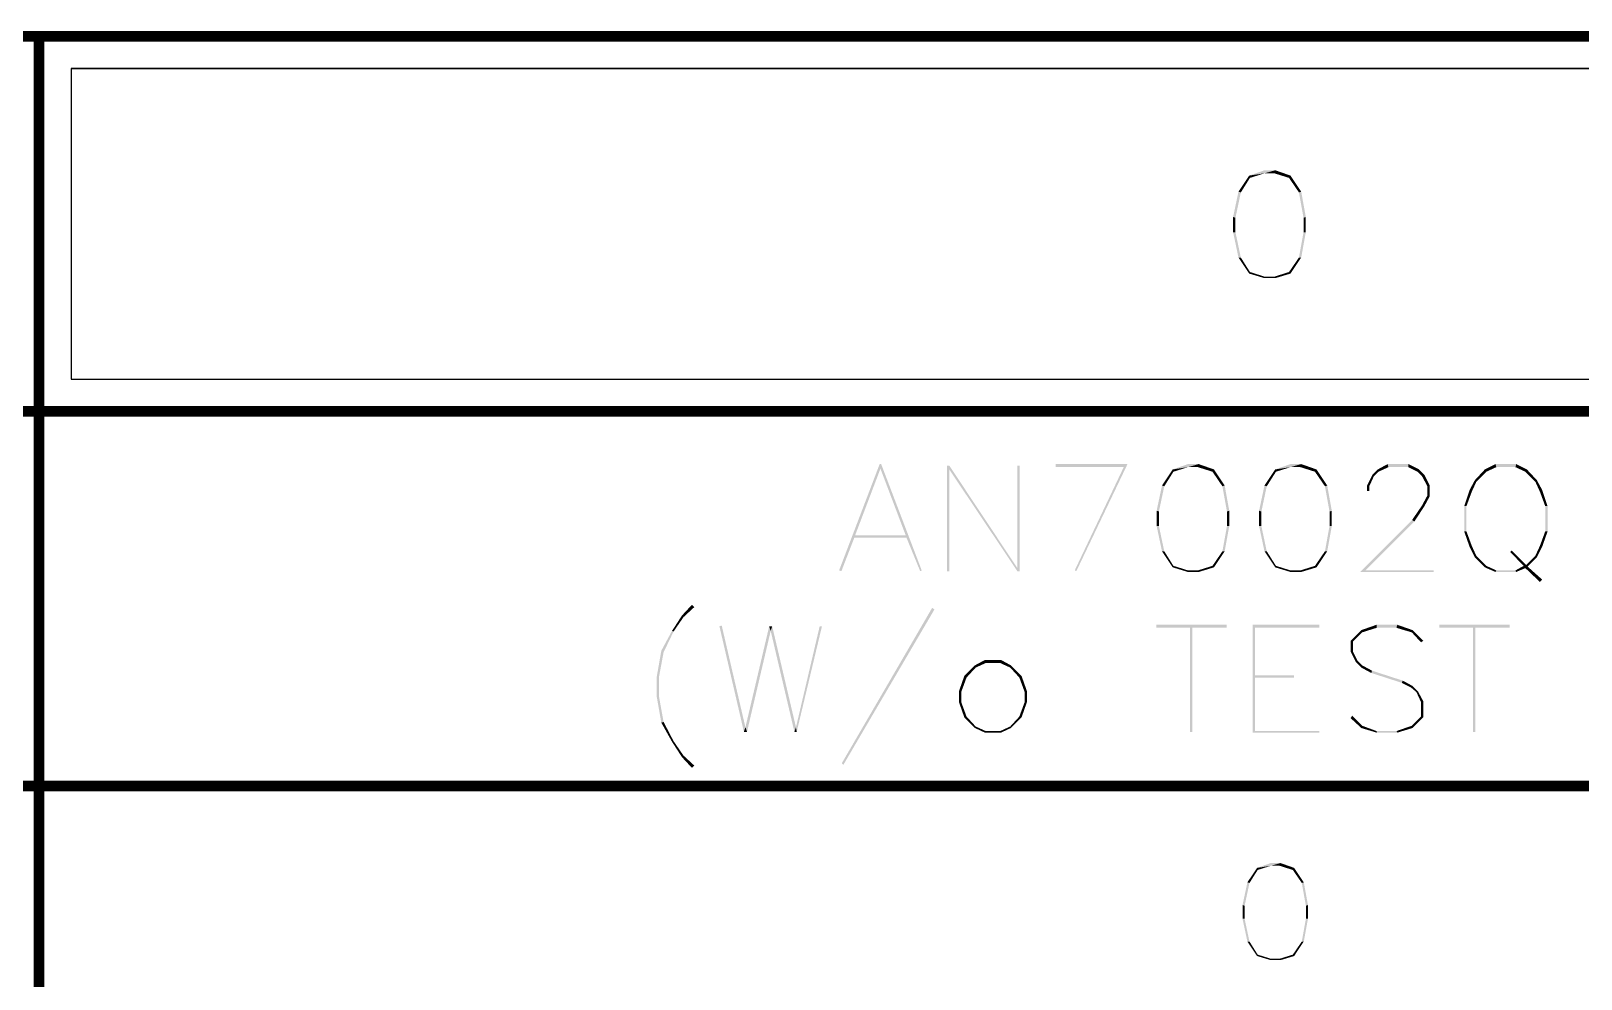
# Model space of a CAD drawing. Header units: millimetres. Extents: x 0 to 297, y 0 to 210.
# Drawn here: x 255.62 to 277.33, y 13.15 to 26.42 of the extents above; entities that cross this region are included whole.
import ezdxf

# ---------------------------------------------------------------- set-up
doc = ezdxf.new("R2010")
doc.units = ezdxf.units.MM
doc.header["$LTSCALE"] = 16.335
doc.layers.get('0').update_dxf_attribs({"linetype": 'CONTINUOUS'})

msp = doc.modelspace()

# ---------------------------------------------------------------- linework, layer by layer
at = {"color": 7, "linetype": 'Continuous'}
for p, q in [((255.756, 26.325), (291.756, 26.325)), ((255.756, 26.325), (255.756, 5.325)), ((256.184, 25.898), (291.284, 25.898)), ((256.184, 25.898), (256.184, 21.548)), ((291.284, 25.898), (256.184, 25.898)), ((256.184, 25.898), (256.184, 21.548)), ((256.184, 21.548), (291.284, 21.548)), ((256.184, 21.548), (291.284, 21.548)), ((255.721, 21.093), (291.721, 21.093)), ((255.721, 21.093), (255.721, 15.873)), ((255.756, 21.075), (291.756, 21.075)), ((255.721, 15.873), (291.721, 15.873)), ((255.739, 15.846), (291.739, 15.846)), ((255.739, 15.846), (255.739, 12.346)), ((255.756, 15.825), (291.756, 15.825))]:
    msp.add_line(p, q, dxfattribs=at)
at = {"color": 7, "linetype": 'Continuous', "const_width": 0.15}
for points in [[(179.434, 26.348), (291.734, 26.348)], [(255.734, 5.348), (255.734, 26.348)], [(243.734, 21.098), (291.734, 21.098)], [(179.434, 15.848), (291.734, 15.848)]]:
    msp.add_lwpolyline(points, dxfattribs=at)
at = {"color": 7, "linetype": 'Continuous'}
for points in [[(272.695, 24.366), (272.534, 24.173), (272.684, 24.398)], [(272.534, 24.173), (272.695, 24.366), (272.567, 24.162)], [(273.049, 24.473), (272.899, 24.43), (272.684, 24.398)], [(273.049, 24.473), (272.684, 24.398), (272.899, 24.473)], [(272.684, 24.398), (272.899, 24.43), (272.695, 24.366)], [(273.038, 24.43), (272.899, 24.43), (273.049, 24.473)], [(273.038, 24.43), (273.049, 24.473), (273.263, 24.398)], [(273.263, 24.398), (273.242, 24.366), (273.038, 24.43)], [(273.242, 24.366), (273.263, 24.398), (273.413, 24.173)], [(273.413, 24.173), (273.381, 24.162), (273.242, 24.366)], [(272.567, 24.162), (272.459, 23.819), (272.534, 24.173)], [(272.459, 23.819), (272.567, 24.162), (272.492, 23.808)], [(273.381, 24.162), (273.413, 24.173), (273.477, 23.819)], [(273.477, 23.819), (273.445, 23.808), (273.381, 24.162)], [(272.492, 23.808), (272.459, 23.605), (272.459, 23.819)], [(272.459, 23.605), (272.492, 23.808), (272.492, 23.605)], [(273.445, 23.605), (273.445, 23.808), (273.477, 23.819)], [(273.445, 23.605), (273.477, 23.819), (273.477, 23.605)], [(272.492, 23.605), (272.534, 23.251), (272.459, 23.605)], [(272.534, 23.251), (272.492, 23.605), (272.567, 23.251)], [(273.477, 23.605), (273.381, 23.251), (273.445, 23.605)], [(273.381, 23.251), (273.477, 23.605), (273.413, 23.251)], [(272.567, 23.251), (272.684, 23.026), (272.534, 23.251)], [(272.567, 23.251), (272.695, 23.048), (272.684, 23.026)], [(273.413, 23.251), (273.242, 23.048), (273.381, 23.251)], [(273.242, 23.048), (273.413, 23.251), (273.263, 23.026)], [(272.684, 23.026), (272.695, 23.048), (272.899, 22.983)], [(272.899, 22.983), (272.899, 22.962), (272.684, 23.026)], [(273.263, 23.026), (273.038, 22.983), (273.242, 23.048)], [(273.038, 22.983), (273.263, 23.026), (273.049, 22.962)], [(272.899, 22.983), (273.038, 22.983), (272.899, 22.962)], [(273.049, 22.962), (272.899, 22.962), (273.038, 22.983)], [(267.53, 20.358), (267.52, 20.294), (266.941, 18.869)], [(267.53, 20.358), (266.941, 18.869), (267.509, 20.358)], [(267.52, 20.294), (267.166, 19.362), (266.941, 18.869)], [(267.873, 19.362), (267.52, 20.294), (267.53, 20.358)], [(267.873, 19.362), (267.53, 20.358), (268.098, 18.869)], [(268.484, 20.337), (268.484, 20.283), (268.452, 18.858)], [(268.484, 20.337), (268.452, 18.858), (268.452, 20.337)], [(268.452, 18.858), (268.484, 20.283), (268.484, 18.858)], [(268.484, 20.283), (268.484, 20.337), (269.438, 18.901)], [(269.438, 18.901), (269.438, 18.858), (268.484, 20.283)], [(269.47, 20.337), (269.438, 18.901), (269.438, 20.337)], [(269.438, 18.858), (269.438, 18.901), (269.47, 20.337)], [(269.438, 18.858), (269.47, 20.337), (269.47, 18.858)], [(270.98, 20.358), (269.973, 20.315), (269.973, 20.358)], [(270.927, 20.315), (269.973, 20.315), (270.98, 20.358)], [(270.241, 18.869), (270.927, 20.315), (270.98, 20.358)], [(270.241, 18.869), (270.98, 20.358), (270.263, 18.858)], [(271.623, 20.251), (271.463, 20.058), (271.613, 20.283)], [(271.463, 20.058), (271.623, 20.251), (271.495, 20.047)], [(271.977, 20.358), (271.827, 20.315), (271.613, 20.283)], [(271.977, 20.358), (271.613, 20.283), (271.827, 20.358)], [(271.613, 20.283), (271.827, 20.315), (271.623, 20.251)], [(271.966, 20.315), (271.827, 20.315), (271.977, 20.358)], [(271.966, 20.315), (271.977, 20.358), (272.191, 20.283)], [(272.191, 20.283), (272.17, 20.251), (271.966, 20.315)], [(272.17, 20.251), (272.191, 20.283), (272.341, 20.058)], [(272.341, 20.058), (272.309, 20.047), (272.17, 20.251)], [(273.059, 20.251), (272.898, 20.058), (273.048, 20.283)], [(272.898, 20.058), (273.059, 20.251), (272.93, 20.047)], [(273.413, 20.358), (273.263, 20.315), (273.048, 20.283)], [(273.413, 20.358), (273.048, 20.283), (273.263, 20.358)], [(273.048, 20.283), (273.263, 20.315), (273.059, 20.251)], [(273.402, 20.315), (273.263, 20.315), (273.413, 20.358)], [(273.402, 20.315), (273.413, 20.358), (273.627, 20.283)], [(273.627, 20.283), (273.605, 20.251), (273.402, 20.315)], [(273.605, 20.251), (273.627, 20.283), (273.777, 20.058)], [(273.777, 20.058), (273.745, 20.047), (273.605, 20.251)], [(274.43, 20.187), (274.334, 20.058), (274.409, 20.208)], [(274.495, 20.251), (274.409, 20.208), (274.484, 20.283)], [(274.409, 20.208), (274.495, 20.251), (274.43, 20.187)], [(274.634, 20.315), (274.484, 20.283), (274.623, 20.358)], [(274.484, 20.283), (274.634, 20.315), (274.495, 20.251)], [(274.623, 20.358), (274.913, 20.358), (274.634, 20.315)], [(274.913, 20.315), (274.634, 20.315), (274.913, 20.358)], [(274.913, 20.315), (274.913, 20.358), (275.063, 20.283)], [(275.063, 20.283), (275.041, 20.251), (274.913, 20.315)], [(275.041, 20.251), (275.063, 20.283), (275.138, 20.208)], [(275.138, 20.208), (275.105, 20.187), (275.041, 20.251)], [(275.105, 20.187), (275.138, 20.208), (275.213, 20.058)], [(276.005, 20.251), (275.845, 20.133), (275.984, 20.283)], [(275.845, 20.133), (276.005, 20.251), (275.866, 20.112)], [(276.145, 20.315), (275.984, 20.283), (276.134, 20.358)], [(275.984, 20.283), (276.145, 20.315), (276.005, 20.251)], [(276.134, 20.358), (276.423, 20.358), (276.145, 20.315)], [(276.413, 20.315), (276.145, 20.315), (276.423, 20.358)], [(276.413, 20.315), (276.423, 20.358), (276.573, 20.283)], [(276.573, 20.283), (276.552, 20.251), (276.413, 20.315)], [(276.552, 20.251), (276.573, 20.283), (276.713, 20.133)], [(276.713, 20.133), (276.691, 20.112), (276.552, 20.251)], [(271.495, 20.047), (271.388, 19.704), (271.463, 20.058)], [(271.388, 19.704), (271.495, 20.047), (271.42, 19.694)], [(272.309, 20.047), (272.341, 20.058), (272.405, 19.704)], [(272.405, 19.704), (272.373, 19.694), (272.309, 20.047)], [(272.93, 20.047), (272.823, 19.704), (272.898, 20.058)], [(272.823, 19.704), (272.93, 20.047), (272.855, 19.694)], [(273.745, 20.047), (273.777, 20.058), (273.841, 19.704)], [(273.841, 19.704), (273.809, 19.694), (273.745, 20.047)], [(274.334, 20.058), (274.43, 20.187), (274.366, 20.047)], [(274.366, 20.047), (274.334, 19.983), (274.334, 20.058)], [(274.334, 19.983), (274.366, 20.047), (274.366, 19.983)], [(275.213, 20.058), (275.18, 20.047), (275.105, 20.187)], [(275.18, 19.919), (275.18, 20.047), (275.213, 20.058)], [(275.18, 19.919), (275.213, 20.058), (275.213, 19.908)], [(275.802, 19.972), (275.695, 19.769), (275.77, 19.994)], [(275.695, 19.769), (275.802, 19.972), (275.727, 19.769)], [(275.866, 20.112), (275.77, 19.994), (275.845, 20.133)], [(275.77, 19.994), (275.866, 20.112), (275.802, 19.972)], [(276.691, 20.112), (276.713, 20.133), (276.788, 19.994)], [(276.788, 19.994), (276.755, 19.972), (276.691, 20.112)], [(276.83, 19.769), (276.755, 19.972), (276.788, 19.994)], [(276.83, 19.769), (276.788, 19.994), (276.863, 19.769)], [(275.138, 19.769), (274.966, 19.576), (275.105, 19.779)], [(274.966, 19.576), (275.138, 19.769), (274.998, 19.554)], [(275.213, 19.908), (275.105, 19.779), (275.18, 19.919)], [(275.105, 19.779), (275.213, 19.908), (275.138, 19.769)], [(275.727, 19.769), (275.695, 19.415), (275.695, 19.769)], [(275.695, 19.415), (275.727, 19.769), (275.727, 19.415)], [(276.863, 19.769), (276.83, 19.415), (276.83, 19.769)], [(276.83, 19.415), (276.863, 19.769), (276.863, 19.415)], [(271.42, 19.694), (271.388, 19.49), (271.388, 19.704)], [(271.388, 19.49), (271.42, 19.694), (271.42, 19.49)], [(272.373, 19.49), (272.373, 19.694), (272.405, 19.704)], [(272.373, 19.49), (272.405, 19.704), (272.405, 19.49)], [(272.855, 19.694), (272.823, 19.49), (272.823, 19.704)], [(272.823, 19.49), (272.855, 19.694), (272.855, 19.49)], [(273.809, 19.49), (273.809, 19.694), (273.841, 19.704)], [(273.809, 19.49), (273.841, 19.704), (273.841, 19.49)], [(274.998, 19.554), (274.238, 18.847), (274.966, 19.576)], [(274.998, 19.554), (274.313, 18.869), (274.238, 18.847)], [(267.166, 19.362), (267.155, 19.329), (266.941, 18.869)], [(266.941, 18.869), (267.155, 19.329), (266.973, 18.858)], [(267.166, 19.362), (267.873, 19.362), (267.155, 19.329)], [(267.884, 19.329), (267.155, 19.329), (267.873, 19.362)], [(268.098, 18.869), (267.884, 19.329), (267.873, 19.362)], [(268.098, 18.869), (268.077, 18.858), (267.884, 19.329)], [(271.42, 19.49), (271.463, 19.137), (271.388, 19.49)], [(271.463, 19.137), (271.42, 19.49), (271.495, 19.137)], [(272.405, 19.49), (272.309, 19.137), (272.373, 19.49)], [(272.309, 19.137), (272.405, 19.49), (272.341, 19.137)], [(272.855, 19.49), (272.898, 19.137), (272.823, 19.49)], [(272.898, 19.137), (272.855, 19.49), (272.93, 19.137)], [(273.841, 19.49), (273.745, 19.137), (273.809, 19.49)], [(273.745, 19.137), (273.841, 19.49), (273.777, 19.137)], [(275.727, 19.415), (275.77, 19.201), (275.695, 19.415)], [(275.727, 19.415), (275.802, 19.212), (275.77, 19.201)], [(276.863, 19.415), (276.755, 19.212), (276.83, 19.415)], [(276.755, 19.212), (276.863, 19.415), (276.788, 19.201)], [(271.495, 19.137), (271.613, 18.912), (271.463, 19.137)], [(271.495, 19.137), (271.623, 18.933), (271.613, 18.912)], [(272.341, 19.137), (272.17, 18.933), (272.309, 19.137)], [(272.17, 18.933), (272.341, 19.137), (272.191, 18.912)], [(272.93, 19.137), (273.048, 18.912), (272.898, 19.137)], [(272.93, 19.137), (273.059, 18.933), (273.048, 18.912)], [(273.777, 19.137), (273.605, 18.933), (273.745, 19.137)], [(273.605, 18.933), (273.777, 19.137), (273.627, 18.912)], [(275.77, 19.201), (275.802, 19.212), (275.866, 19.072)], [(275.866, 19.072), (275.845, 19.051), (275.77, 19.201)], [(276.338, 19.126), (276.359, 19.147), (276.563, 18.944)], [(276.563, 18.944), (276.53, 18.933), (276.338, 19.126)], [(276.788, 19.201), (276.691, 19.072), (276.755, 19.212)], [(276.691, 19.072), (276.788, 19.201), (276.713, 19.051)], [(271.613, 18.912), (271.623, 18.933), (271.827, 18.869)], [(271.827, 18.869), (271.827, 18.847), (271.613, 18.912)], [(272.191, 18.912), (271.966, 18.869), (272.17, 18.933)], [(271.966, 18.869), (272.191, 18.912), (271.977, 18.847)], [(273.048, 18.912), (273.059, 18.933), (273.263, 18.869)], [(273.263, 18.869), (273.263, 18.847), (273.048, 18.912)], [(273.627, 18.912), (273.402, 18.869), (273.605, 18.933)], [(273.402, 18.869), (273.627, 18.912), (273.413, 18.847)], [(275.845, 19.051), (275.866, 19.072), (276.005, 18.933)], [(276.005, 18.933), (275.984, 18.912), (275.845, 19.051)], [(275.984, 18.912), (276.005, 18.933), (276.145, 18.869)], [(276.145, 18.869), (276.134, 18.847), (275.984, 18.912)], [(276.584, 18.922), (276.413, 18.869), (276.53, 18.933)], [(276.584, 18.922), (276.552, 18.901), (276.413, 18.869)], [(276.413, 18.869), (276.552, 18.901), (276.423, 18.847)], [(276.584, 18.922), (276.53, 18.933), (276.563, 18.944)], [(276.552, 18.901), (276.584, 18.922), (276.788, 18.74)], [(276.788, 18.74), (276.755, 18.708), (276.552, 18.901)], [(276.713, 19.051), (276.563, 18.944), (276.691, 19.072)], [(276.563, 18.944), (276.713, 19.051), (276.584, 18.922)], [(271.827, 18.869), (271.966, 18.869), (271.827, 18.847)], [(271.977, 18.847), (271.827, 18.847), (271.966, 18.869)], [(273.263, 18.869), (273.402, 18.869), (273.263, 18.847)], [(273.413, 18.847), (273.263, 18.847), (273.402, 18.869)], [(274.313, 18.869), (275.266, 18.869), (274.238, 18.847)], [(274.238, 18.847), (275.266, 18.869), (275.266, 18.847)], [(276.145, 18.869), (276.413, 18.869), (276.134, 18.847)], [(276.423, 18.847), (276.134, 18.847), (276.413, 18.869)], [(264.762, 18.215), (264.601, 18.022), (264.74, 18.237)], [(264.912, 18.354), (264.74, 18.237), (264.879, 18.387)], [(264.74, 18.237), (264.912, 18.354), (264.762, 18.215)], [(268.276, 18.322), (266.979, 16.169), (268.244, 18.344)], [(266.979, 16.169), (268.276, 18.322), (267.001, 16.147)], [(264.622, 18.012), (264.451, 17.744), (264.601, 18.022)], [(264.601, 18.022), (264.762, 18.215), (264.622, 18.012)], [(265.265, 18.087), (265.297, 18.097), (265.629, 16.672)], [(265.629, 16.672), (265.608, 16.608), (265.265, 18.087)], [(265.983, 18.022), (265.629, 16.672), (265.962, 18.087)], [(265.629, 16.672), (265.983, 18.022), (265.651, 16.608)], [(265.962, 18.087), (266.004, 18.087), (265.983, 18.022)], [(265.983, 18.022), (266.004, 18.087), (266.337, 16.672)], [(266.337, 16.672), (266.315, 16.608), (265.983, 18.022)], [(266.701, 18.087), (266.337, 16.672), (266.669, 18.087)], [(266.337, 16.672), (266.701, 18.087), (266.347, 16.608)], [(272.369, 18.108), (271.383, 18.065), (271.383, 18.108)], [(271.854, 18.065), (271.383, 18.065), (272.369, 18.108)], [(271.887, 18.065), (271.854, 18.065), (272.369, 18.108)], [(271.887, 18.065), (271.854, 16.608), (271.854, 18.065)], [(271.854, 16.608), (271.887, 18.065), (271.887, 16.608)], [(271.887, 18.065), (272.369, 18.108), (272.369, 18.065)], [(272.733, 18.108), (273.665, 18.108), (272.765, 18.065)], [(272.765, 18.065), (272.733, 16.597), (272.733, 18.108)], [(272.765, 18.065), (272.765, 17.401), (272.733, 16.597)], [(272.765, 18.065), (273.665, 18.108), (273.665, 18.065)], [(274.265, 18.001), (274.104, 17.883), (274.254, 18.033)], [(274.469, 18.065), (274.254, 18.033), (274.469, 18.108)], [(274.254, 18.033), (274.469, 18.065), (274.265, 18.001)], [(274.469, 18.108), (274.758, 18.108), (274.469, 18.065)], [(274.747, 18.065), (274.469, 18.065), (274.758, 18.108)], [(274.747, 18.065), (274.758, 18.108), (274.972, 18.033)], [(274.972, 18.033), (274.962, 18.001), (274.747, 18.065)], [(274.962, 18.001), (274.972, 18.033), (275.122, 17.883)], [(276.333, 18.108), (275.347, 18.065), (275.347, 18.108)], [(275.819, 18.065), (275.347, 18.065), (276.333, 18.108)], [(275.851, 18.065), (275.819, 18.065), (276.333, 18.108)], [(275.851, 18.065), (275.819, 16.608), (275.819, 18.065)], [(275.819, 16.608), (275.851, 18.065), (275.851, 16.608)], [(275.851, 18.065), (276.333, 18.108), (276.333, 18.065)], [(264.451, 17.744), (264.622, 18.012), (264.483, 17.722)], [(274.104, 17.883), (274.265, 18.001), (274.137, 17.872)], [(274.137, 17.872), (274.104, 17.733), (274.104, 17.883)], [(274.104, 17.733), (274.137, 17.872), (274.137, 17.733)], [(275.122, 17.883), (275.09, 17.862), (274.962, 18.001)], [(264.483, 17.722), (264.387, 17.379), (264.451, 17.744)], [(264.387, 17.379), (264.483, 17.722), (264.419, 17.379)], [(268.994, 17.572), (268.844, 17.54), (268.983, 17.615)], [(268.983, 17.615), (269.208, 17.615), (268.994, 17.572)], [(269.197, 17.572), (268.994, 17.572), (269.208, 17.615)], [(269.197, 17.572), (269.208, 17.615), (269.347, 17.54)], [(274.137, 17.733), (274.179, 17.583), (274.104, 17.733)], [(274.137, 17.733), (274.201, 17.604), (274.179, 17.583)], [(274.179, 17.583), (274.201, 17.604), (274.265, 17.54)], [(274.265, 17.54), (274.254, 17.508), (274.179, 17.583)], [(264.419, 17.379), (264.387, 17.101), (264.387, 17.379)], [(264.387, 17.101), (264.419, 17.379), (264.419, 17.101)], [(268.726, 17.369), (268.619, 17.176), (268.694, 17.39)], [(268.619, 17.176), (268.726, 17.369), (268.651, 17.165)], [(268.854, 17.508), (268.694, 17.39), (268.844, 17.54)], [(268.694, 17.39), (268.854, 17.508), (268.726, 17.369)], [(268.844, 17.54), (268.994, 17.572), (268.854, 17.508)], [(269.347, 17.54), (269.337, 17.508), (269.197, 17.572)], [(269.337, 17.508), (269.347, 17.54), (269.497, 17.39)], [(269.497, 17.39), (269.465, 17.369), (269.337, 17.508)], [(269.465, 17.369), (269.497, 17.39), (269.572, 17.176)], [(269.572, 17.176), (269.54, 17.165), (269.465, 17.369)], [(272.765, 17.401), (272.765, 17.369), (272.733, 16.597)], [(272.765, 17.369), (272.765, 16.619), (272.733, 16.597)], [(272.765, 17.369), (273.312, 17.401), (273.312, 17.369)], [(272.765, 17.401), (273.312, 17.401), (272.765, 17.369)], [(274.254, 17.508), (274.265, 17.54), (274.404, 17.465)], [(274.404, 17.465), (274.394, 17.433), (274.254, 17.508)], [(274.394, 17.433), (274.404, 17.465), (274.833, 17.326)], [(274.833, 17.326), (274.822, 17.294), (274.394, 17.433)], [(268.651, 17.165), (268.619, 17.026), (268.619, 17.176)], [(268.619, 17.026), (268.651, 17.165), (268.651, 17.026)], [(269.54, 17.026), (269.54, 17.165), (269.572, 17.176)], [(269.54, 17.026), (269.572, 17.176), (269.572, 17.026)], [(274.822, 17.294), (274.833, 17.326), (274.972, 17.251)], [(274.972, 17.251), (274.951, 17.229), (274.822, 17.294)], [(274.951, 17.229), (274.972, 17.251), (275.047, 17.176)], [(275.047, 17.176), (275.026, 17.165), (274.951, 17.229)], [(275.026, 17.165), (275.047, 17.176), (275.122, 17.037)], [(275.122, 17.037), (275.09, 17.026), (275.026, 17.165)], [(264.419, 17.101), (264.451, 16.737), (264.387, 17.101)], [(264.419, 17.101), (264.483, 16.747), (264.451, 16.737)], [(268.651, 17.026), (268.694, 16.812), (268.619, 17.026)], [(268.651, 17.026), (268.726, 16.822), (268.694, 16.812)], [(269.572, 17.026), (269.465, 16.822), (269.54, 17.026)], [(269.465, 16.822), (269.572, 17.026), (269.497, 16.812)], [(275.09, 16.822), (275.09, 17.026), (275.122, 17.037)], [(275.09, 16.822), (275.122, 17.037), (275.122, 16.812)], [(264.451, 16.737), (264.483, 16.747), (264.622, 16.479)], [(264.622, 16.479), (264.601, 16.469), (264.451, 16.737)], [(268.694, 16.812), (268.726, 16.822), (268.854, 16.683)], [(268.854, 16.683), (268.844, 16.662), (268.694, 16.812)], [(269.497, 16.812), (269.337, 16.683), (269.465, 16.822)], [(269.337, 16.683), (269.497, 16.812), (269.347, 16.662)], [(274.104, 16.801), (274.126, 16.833), (274.265, 16.694)], [(274.265, 16.694), (274.254, 16.662), (274.104, 16.801)], [(275.122, 16.812), (274.962, 16.694), (275.09, 16.822)], [(274.962, 16.694), (275.122, 16.812), (274.972, 16.662)], [(265.651, 16.608), (265.608, 16.608), (265.629, 16.672)], [(266.347, 16.608), (266.315, 16.608), (266.337, 16.672)], [(268.844, 16.662), (268.854, 16.683), (268.994, 16.619)], [(268.994, 16.619), (268.983, 16.597), (268.844, 16.662)], [(268.994, 16.619), (269.197, 16.619), (268.983, 16.597)], [(269.208, 16.597), (268.983, 16.597), (269.197, 16.619)], [(269.347, 16.662), (269.197, 16.619), (269.337, 16.683)], [(269.197, 16.619), (269.347, 16.662), (269.208, 16.597)], [(272.765, 16.619), (273.665, 16.619), (272.733, 16.597)], [(272.733, 16.597), (273.665, 16.619), (273.665, 16.597)], [(274.254, 16.662), (274.265, 16.694), (274.469, 16.619)], [(274.469, 16.619), (274.469, 16.597), (274.254, 16.662)], [(274.469, 16.619), (274.747, 16.619), (274.469, 16.597)], [(274.758, 16.597), (274.469, 16.597), (274.747, 16.619)], [(274.972, 16.662), (274.747, 16.619), (274.962, 16.694)], [(274.747, 16.619), (274.972, 16.662), (274.758, 16.597)], [(264.601, 16.469), (264.622, 16.479), (264.762, 16.276)], [(264.762, 16.276), (264.74, 16.254), (264.601, 16.469)], [(264.74, 16.254), (264.762, 16.276), (264.912, 16.137)], [(264.912, 16.137), (264.879, 16.104), (264.74, 16.254)], [(273.122, 14.771), (272.987, 14.732), (272.794, 14.703)], [(273.122, 14.771), (272.794, 14.703), (272.987, 14.771)], [(273.112, 14.732), (272.987, 14.732), (273.122, 14.771)], [(273.112, 14.732), (273.122, 14.771), (273.314, 14.703)], [(272.803, 14.674), (272.659, 14.501), (272.794, 14.703)], [(272.659, 14.501), (272.803, 14.674), (272.688, 14.491)], [(272.794, 14.703), (272.987, 14.732), (272.803, 14.674)], [(273.314, 14.703), (273.295, 14.674), (273.112, 14.732)], [(273.295, 14.674), (273.314, 14.703), (273.449, 14.501)], [(273.449, 14.501), (273.421, 14.491), (273.295, 14.674)], [(272.688, 14.491), (272.591, 14.183), (272.659, 14.501)], [(272.591, 14.183), (272.688, 14.491), (272.62, 14.173)], [(273.421, 14.491), (273.449, 14.501), (273.507, 14.183)], [(273.507, 14.183), (273.478, 14.173), (273.421, 14.491)], [(272.62, 14.173), (272.591, 13.99), (272.591, 14.183)], [(272.591, 13.99), (272.62, 14.173), (272.62, 13.99)], [(273.478, 13.99), (273.478, 14.173), (273.507, 14.183)], [(273.478, 13.99), (273.507, 14.183), (273.507, 13.99)], [(272.62, 13.99), (272.659, 13.672), (272.591, 13.99)], [(272.659, 13.672), (272.62, 13.99), (272.688, 13.672)], [(273.507, 13.99), (273.421, 13.672), (273.478, 13.99)], [(273.421, 13.672), (273.507, 13.99), (273.449, 13.672)], [(272.688, 13.672), (272.794, 13.469), (272.659, 13.672)], [(272.688, 13.672), (272.803, 13.488), (272.794, 13.469)], [(272.794, 13.469), (272.803, 13.488), (272.987, 13.431)], [(272.987, 13.431), (272.987, 13.411), (272.794, 13.469)], [(273.314, 13.469), (273.112, 13.431), (273.295, 13.488)], [(273.112, 13.431), (273.314, 13.469), (273.122, 13.411)], [(273.449, 13.672), (273.295, 13.488), (273.421, 13.672)], [(273.295, 13.488), (273.449, 13.672), (273.314, 13.469)], [(272.987, 13.431), (273.112, 13.431), (272.987, 13.411)], [(273.122, 13.411), (272.987, 13.411), (273.112, 13.431)]]:
    msp.add_solid(points, dxfattribs=at)

doc.saveas('drawing.dxf')
